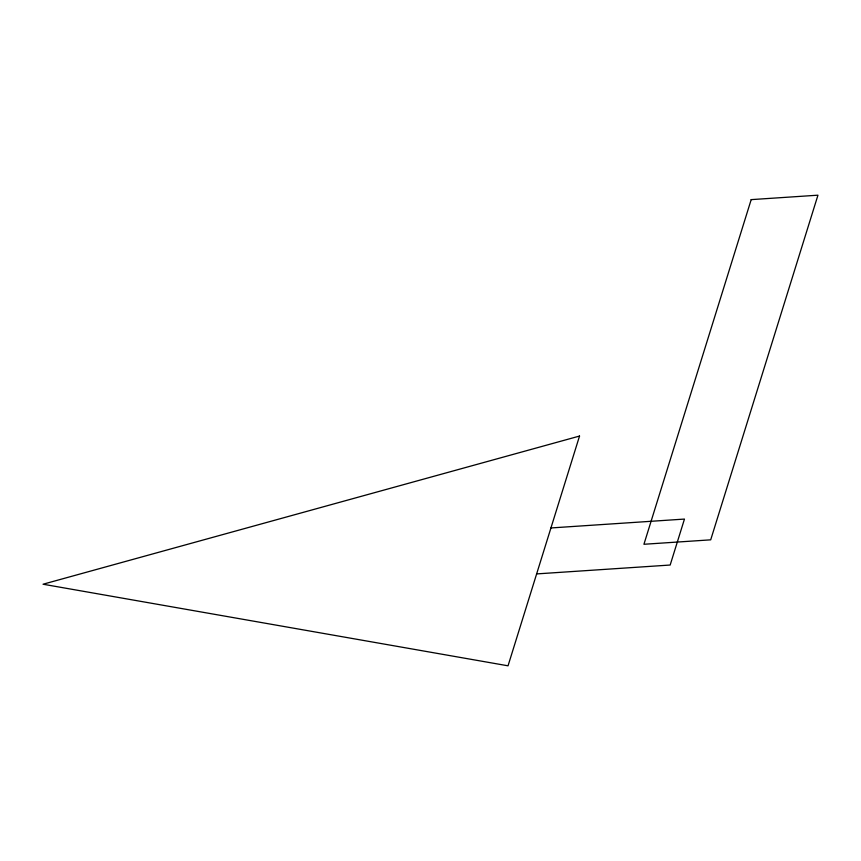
<?xml version="1.0" encoding="UTF-8"?>
<svg xmlns="http://www.w3.org/2000/svg" width="861" height="861" viewBox="0 0 861 861"><rect width="100%" height="100%" fill="white"/><g stroke="black" fill="none" stroke-linecap="round" stroke-linejoin="round"><path stroke-width="1.29" d="M550.932 527.954L684.463 519.075L670.17 565.031L536.64 573.91M579.539 436.053L508.033 665.811L43.05 584.221L579.539 436.053M751.19 199.623L643.931 544.27L710.702 539.836L817.95 195.189L751.19 199.623"/></g></svg>
